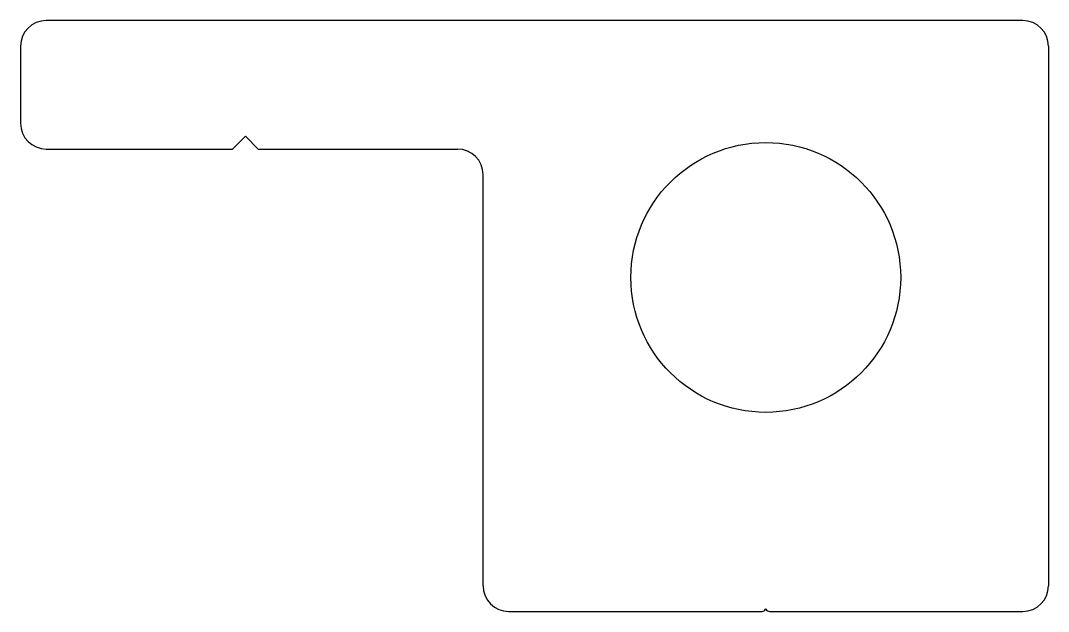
# Model space of a CAD drawing. Extents: x 1084.9 to 1124.9, y 491.3 to 514.3.
import ezdxf

# ---------------------------------------------------------------- set-up
doc = ezdxf.new("R2010")
doc.units = 0
doc.layers.get('0').update_dxf_attribs({"linetype": 'CONTINUOUS'})

msp = doc.modelspace()

# ---------------------------------------------------------------- linework, layer by layer
for p, q in [((1123.949, 514.265), (1085.949, 514.265)), ((1084.949, 513.265), (1084.949, 510.265)), ((1124.949, 513.265), (1124.949, 492.265)), ((1093.699, 509.765), (1093.199, 509.265)), ((1094.199, 509.265), (1093.699, 509.765)), ((1085.949, 509.265), (1093.199, 509.265)), ((1094.199, 509.265), (1101.949, 509.265)), ((1102.949, 492.265), (1102.949, 508.265)), ((1103.949, 491.265), (1113.807, 491.265)), ((1113.949, 491.365), (1113.941, 491.348)), ((1113.958, 491.348), (1113.949, 491.365)), ((1114.092, 491.265), (1123.949, 491.265))]:
    msp.add_line(p, q)
msp.add_circle((1113.949, 504.265), 5.25)
for centre, radius, start, end in [((1085.949, 513.265), 1, 90, 180), ((1123.949, 513.265), 1, 0, 90), ((1085.949, 510.265), 1, 180, 270), ((1101.949, 508.265), 1, 0, 90), ((1103.949, 492.265), 1, 180, 270), ((1123.949, 492.265), 1, 270, 0), ((1113.807, 491.415), 0.15, 270, 333.4349), ((1114.092, 491.415), 0.15, 206.5651, 270)]:
    msp.add_arc(centre, radius, start, end)

doc.saveas('drawing.dxf')
